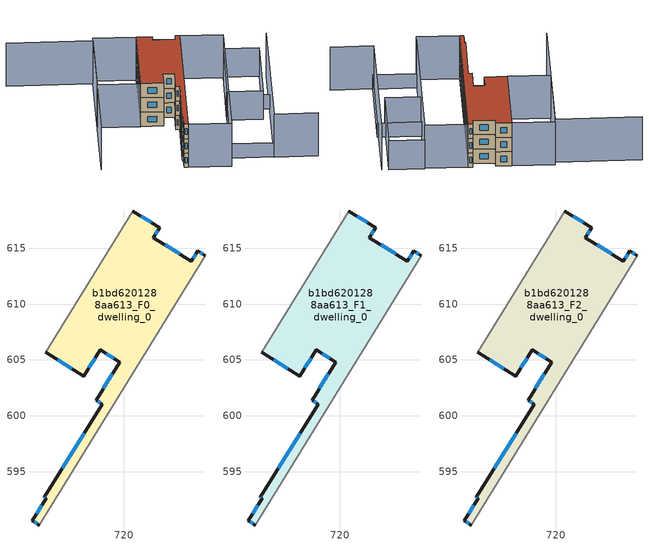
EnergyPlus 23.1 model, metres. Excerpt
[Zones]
b1bd6201288aa613_F0_dwelling_0
 floor ground (EU_floor_Construction): 726.62,614.76 727.29,614.35 712.42,590.22 711.79,590.61 713.04,592.61 712.85,592.73 718.05,601.05 717.51,601.4 719.64,604.81 717.88,605.91 716.42,603.56 713,605.69 720.8,618.34 723.21,616.86 722.65,615.97 726.05,613.85 z0
 wall outside (EU_wall_Construction): 713,605.69 716.42,603.56 717.88,605.91 719.64,604.81 717.51,601.4 718.05,601.05 712.85,592.73 713.04,592.61 711.79,590.61 712.42,590.22 / 727.29,614.35 726.62,614.76 726.05,613.85 722.65,615.97 723.21,616.86 720.8,618.34 z0:3
 wall adiabatic (EU_wall_Construction): 720.8,618.34 713,605.69 / 712.42,590.22 727.29,614.35 z0:3
 window (EU_Window_Construction): 718.98,603.75 718.17,602.46 / 718.43,605.57 719.09,605.15 / 716.87,604.29 717.43,605.18 / 714.07,605.03 715.35,604.22 / 722.46,617.32 721.55,617.88 / 722.83,616.25 723.04,616.58 / 724.99,614.51 723.71,615.31 / 726.44,614.48 726.22,614.13 / 727.08,614.48 726.83,614.63 / 711.99,590.49 712.22,590.34 / 712.65,591.99 712.18,591.24 / 712.91,592.69 712.98,592.65 / 716.43,598.46 714.47,595.32 / 717.68,601.29 717.88,601.16 z0.93:2.07
b1bd6201288aa613_F1_dwelling_0
 floor to b1bd6201288aa613_F0_dwelling_0 (EU_floor_Construction): 726.62,614.76 727.29,614.35 712.42,590.22 711.79,590.61 713.04,592.61 712.85,592.73 718.05,601.05 717.51,601.4 719.64,604.81 717.88,605.91 716.42,603.56 713,605.69 720.8,618.34 723.21,616.86 722.65,615.97 726.05,613.85 z3
 wall outside (EU_wall_Construction): 713,605.69 716.42,603.56 717.88,605.91 719.64,604.81 717.51,601.4 718.05,601.05 712.85,592.73 713.04,592.61 711.79,590.61 712.42,590.22 / 727.29,614.35 726.62,614.76 726.05,613.85 722.65,615.97 723.21,616.86 720.8,618.34 z3:6
 wall adiabatic (EU_wall_Construction): 720.8,618.34 713,605.69 / 712.42,590.22 727.29,614.35 z3:6
 window (EU_Window_Construction): 718.98,603.75 718.17,602.46 / 718.43,605.57 719.09,605.15 / 716.87,604.29 717.43,605.18 / 714.07,605.03 715.35,604.22 / 722.46,617.32 721.55,617.88 / 722.83,616.25 723.04,616.58 / 724.99,614.51 723.71,615.31 / 726.44,614.48 726.22,614.13 / 727.08,614.48 726.83,614.63 / 711.99,590.49 712.22,590.34 / 712.65,591.99 712.18,591.24 / 712.91,592.69 712.98,592.65 / 716.43,598.46 714.47,595.32 / 717.68,601.29 717.88,601.16 z3.93:5.07
b1bd6201288aa613_F2_dwelling_0
 floor to b1bd6201288aa613_F1_dwelling_0 (EU_floor_Construction): 726.62,614.76 727.29,614.35 712.42,590.22 711.79,590.61 713.04,592.61 712.85,592.73 718.05,601.05 717.51,601.4 719.64,604.81 717.88,605.91 716.42,603.56 713,605.69 720.8,618.34 723.21,616.86 722.65,615.97 726.05,613.85 z6
 wall outside (EU_wall_Construction): 713,605.69 716.42,603.56 717.88,605.91 719.64,604.81 717.51,601.4 718.05,601.05 712.85,592.73 713.04,592.61 711.79,590.61 712.42,590.22 / 727.29,614.35 726.62,614.76 726.05,613.85 722.65,615.97 723.21,616.86 720.8,618.34 z6:9
 wall adiabatic (EU_wall_Construction): 720.8,618.34 713,605.69 / 712.42,590.22 727.29,614.35 z6:9
 window (EU_Window_Construction): 718.98,603.75 718.17,602.46 / 718.43,605.57 719.09,605.15 / 716.87,604.29 717.43,605.18 / 714.07,605.03 715.35,604.22 / 722.46,617.32 721.55,617.88 / 722.83,616.25 723.04,616.58 / 724.99,614.51 723.71,615.31 / 726.44,614.48 726.22,614.13 / 727.08,614.48 726.83,614.63 / 711.99,590.49 712.22,590.34 / 712.65,591.99 712.18,591.24 / 712.91,592.69 712.98,592.65 / 716.43,598.46 714.47,595.32 / 717.68,601.29 717.88,601.16 z6.93:8.07
 roof outside (EU_roof_Construction): 718.05,601.05 712.85,592.73 713.04,592.61 711.79,590.61 712.42,590.22 727.29,614.35 726.62,614.76 726.05,613.85 722.65,615.97 723.21,616.86 720.8,618.34 713,605.69 716.42,603.56 717.88,605.91 719.64,604.81 717.51,601.4 z9
shading: 726.8,584.3 720.13,588.46 / 720.13,588.46 728.32,601.57 / 728.32,601.57 734.99,597.41 / 734.99,597.41 726.8,584.3 z0:3; 700.98,629.74 713.95,621.74 / 713.95,621.74 699.48,598.26 / 733.14,580.28 726.62,584.3 / 726.62,584.3 740.24,606.38 / 712.4,590.19 727.29,614.35 / 727.29,614.35 733.78,610.35 / 733.78,610.35 718.88,586.19 / 718.88,586.19 712.4,590.19 / 720.8,618.34 713,605.69 / 713,605.69 706.52,609.69 / 706.52,609.69 714.32,622.34 / 714.32,622.34 720.8,618.34 z0:9; 726.53,598.71 733.8,610.38 / 733.8,610.38 739.22,607.01 / 739.22,607.01 731.95,595.33 / 731.95,595.33 726.53,598.71 z0:6
[Building]
EU S2 Campaign: North Axis=0; Terrain=City; Solar Distribution=FullExterior
[Site:Location]
Montreal-Trudeau.Intl.AP: Latitude=45.4667; Longitude=-73.75; Time Zone=-5; Elevation=36
[SizingPeriod:WeatherFileDays]
AnnualSizingPeriod: Begin Month=1; Begin Day of Month=1; End Month=12; End Day of Month=31; Day of Week for Start Day=Monday; Use Weather File Daylight Saving Period=No; Use Weather File Rain and Snow Indicators=No
[MATERIAL]
EU_InternalMass_Material: Roughness=MediumRough; Thickness=0.1; Conductivity=1; Density=1800; Specific Heat=900; Thermal Absorptance=0.9; Solar Absorptance=0.7; Visible Absorptance=0.7
[MATERIAL:NOMASS] Roughness=MediumRough; Thermal Absorptance=0.9; Solar Absorptance=0.7; Visible Absorptance=0.7
Name | Thermal Resistance
EU_wall_NoMass; EU_floor_NoMass | 1.36485
EU_roof_NoMass | 2.55992
[WINDOWMATERIAL:SIMPLEGLAZINGSYSTEM]
EU_Window_SimpleGlazing: UFactor=3.92339; Solar Heat Gain Coefficient=0.8; Visible Transmittance=0.8
[CONSTRUCTION]
EU_wall_Construction: EU_wall_NoMass
EU_roof_Construction: EU_roof_NoMass
EU_floor_Construction: EU_floor_NoMass
EU_Window_Construction: EU_Window_SimpleGlazing
EU_InternalMass_Construction: EU_InternalMass_Material
[ZONE] Type=1; Multiplier=1; Ceiling Height=autocalculate; Volume=348.278; Floor Area=autocalculate; Part of Total Floor Area=Yes
b1bd6201288aa613_F0_dwelling_0; b1bd6201288aa613_F1_dwelling_0; b1bd6201288aa613_F2_dwelling_0
[INTERNALMASS] Construction=EU_InternalMass_Construction; Surface Area=116.093
Name | Zone or ZoneList
b1bd6201288aa613_F0_dwelling_0_EU_InternalMass | b1bd6201288aa613_F0_dwelling_0
b1bd6201288aa613_F1_dwelling_0_EU_InternalMass | b1bd6201288aa613_F1_dwelling_0
b1bd6201288aa613_F2_dwelling_0_EU_InternalMass | b1bd6201288aa613_F2_dwelling_0
[OTHEREQUIPMENT] Fuel Type=Electricity; Design Level Calculation Method=Watts/Area; Power per Zone Floor Area=1; Fraction Latent=0; Fraction Radiant=0; Fraction Lost=0; Carbon Dioxide Generation Rate=0; EndUse Subcategory=EU_Step8_InternalGains
Name | Zone or ZoneList or Space or SpaceList | Schedule
EU_Step8_InternalGain_b1bd6201288aa613_F0_dwelling_0_f000 | b1bd6201288aa613_F0_dwelling_0 | EU_Step8_GainSchedule_b1bd6201288aa613_F0_dwelling_0_f000
EU_Step8_InternalGain_b1bd6201288aa613_F1_dwelling_0_f000 | b1bd6201288aa613_F1_dwelling_0 | EU_Step8_GainSchedule_b1bd6201288aa613_F1_dwelling_0_f000
EU_Step8_InternalGain_b1bd6201288aa613_F2_dwelling_0_f000 | b1bd6201288aa613_F2_dwelling_0 | EU_Step8_GainSchedule_b1bd6201288aa613_F2_dwelling_0_f000
[ZONEVENTILATION:DESIGNFLOWRATE] Schedule=EU_AlwaysOn; Design Flow Rate Calculation Method=AirChanges/Hour; Air Changes per Hour=0.860309; Ventilation Type=Natural; Fan Pressure Rise=0; Fan Total Efficiency=1; Constant Term Coefficient=1; Temperature Term Coefficient=0; Velocity Term Coefficient=0; Velocity Squared Term Coefficient=0; Minimum Indoor Temperature=-100; Maximum Indoor Temperature=100; Delta Temperature=-100; Minimum Outdoor Temperature=-100; Maximum Outdoor Temperature=100; Maximum Wind Speed=40
Name | Zone or ZoneList or Space or SpaceList
EU_ConstantAir_b1bd6201288aa613_F0_dwelling_0 | b1bd6201288aa613_F0_dwelling_0
EU_ConstantAir_b1bd6201288aa613_F1_dwelling_0 | b1bd6201288aa613_F1_dwelling_0
EU_ConstantAir_b1bd6201288aa613_F2_dwelling_0 | b1bd6201288aa613_F2_dwelling_0
[HVACTEMPLATE:THERMOSTAT] Constant Heating Setpoint=20; Constant Cooling Setpoint=50
EU_HeatOnly_b1bd6201288aa613_F0_dwelling_0; EU_HeatOnly_b1bd6201288aa613_F1_dwelling_0; EU_HeatOnly_b1bd6201288aa613_F2_dwelling_0
[HVACTEMPLATE:ZONE:IDEALLOADSAIRSYSTEM] System Availability Schedule=EU_AlwaysOn; Maximum Heating Supply Air Temperature=50; Minimum Cooling Supply Air Temperature=13; Maximum Heating Supply Air Humidity Ratio=0.0156; Minimum Cooling Supply Air Humidity Ratio=0.0077; Heating Limit=NoLimit; Cooling Limit=NoLimit; Heating Availability Schedule=EU_AlwaysOn; Cooling Availability Schedule=EU_CoolingOff; Dehumidification Control Type=ConstantSensibleHeatRatio; Cooling Sensible Heat Ratio=0.7; Dehumidification Setpoint=60; Humidification Control Type=None; Humidification Setpoint=30; Outdoor Air Method=None; Outdoor Air Flow Rate per Person=0.00944; Outdoor Air Flow Rate per Zone Floor Area=0; Outdoor Air Flow Rate per Zone=0; Demand Controlled Ventilation Type=None; Outdoor Air Economizer Type=NoEconomizer; Heat Recovery Type=None; Sensible Heat Recovery Effectiveness=0.7; Latent Heat Recovery Effectiveness=0.65
Name | Template Thermostat
b1bd6201288aa613_F0_dwelling_0 | EU_HeatOnly_b1bd6201288aa613_F0_dwelling_0
b1bd6201288aa613_F1_dwelling_0 | EU_HeatOnly_b1bd6201288aa613_F1_dwelling_0
b1bd6201288aa613_F2_dwelling_0 | EU_HeatOnly_b1bd6201288aa613_F2_dwelling_0
[SIZING:ZONE] Zone Cooling Design Supply Air Temperature Input Method=SupplyAirTemperature; Zone Cooling Design Supply Air Temperature=13; Zone Heating Design Supply Air Temperature Input Method=SupplyAirTemperature; Zone Heating Design Supply Air Temperature=50; Zone Cooling Design Supply Air Humidity Ratio=0.008; Zone Heating Design Supply Air Humidity Ratio=0.008; Cooling Design Air Flow Method=DesignDay; Cooling Design Air Flow Rate=0; Cooling Minimum Air Flow per Zone Floor Area=0.000762; Cooling Minimum Air Flow=0; Cooling Minimum Air Flow Fraction=0.2; Heating Design Air Flow Method=DesignDay; Heating Design Air Flow Rate=0; Heating Maximum Air Flow per Zone Floor Area=0.002032; Heating Maximum Air Flow=0.141576; Heating Maximum Air Flow Fraction=0.3; Account for Dedicated Outdoor Air System=No; Dedicated Outdoor Air System Control Strategy=NeutralSupplyAir; Dedicated Outdoor Air Low Setpoint Temperature for Design=autosize; Dedicated Outdoor Air High Setpoint Temperature for Design=autosize; Zone Load Sizing Method=Sensible Load Only No Latent Load; Zone Latent Cooling Design Supply Air Humidity Ratio Input Method=HumidityRatioDifference; Zone Cooling Design Supply Air Humidity Ratio Difference=0.005; Zone Latent Heating Design Supply Air Humidity Ratio Input Method=HumidityRatioDifference; Zone Humidification Design Supply Air Humidity Ratio Difference=0.005
b1bd6201288aa613_F0_dwelling_0; b1bd6201288aa613_F1_dwelling_0; b1bd6201288aa613_F2_dwelling_0
[SCHEDULE:CONSTANT]
Name | Hourly Value
EU_AlwaysOn | 1
EU_CoolingOff | 0
[SCHEDULE:FILE] Column Number=1; Rows to Skip at Top=0; Number of Hours of Data=8760; Column Separator=Comma; Interpolate to Timestep=No; Minutes per Item=60; Adjust Schedule for Daylight Savings=Yes
Name | File
EU_Step8_GainSchedule_b1bd6201288aa613_F0_dwelling_0_f000 | ../../schedules/b1bd6201288aa613/b1bd6201288aa613_F0_dwelling_0_f000_gain.csv
EU_Step8_GainSchedule_b1bd6201288aa613_F1_dwelling_0_f000 | ../../schedules/b1bd6201288aa613/b1bd6201288aa613_F1_dwelling_0_f000_gain.csv
EU_Step8_GainSchedule_b1bd6201288aa613_F2_dwelling_0_f000 | ../../schedules/b1bd6201288aa613/b1bd6201288aa613_F2_dwelling_0_f000_gain.csv
